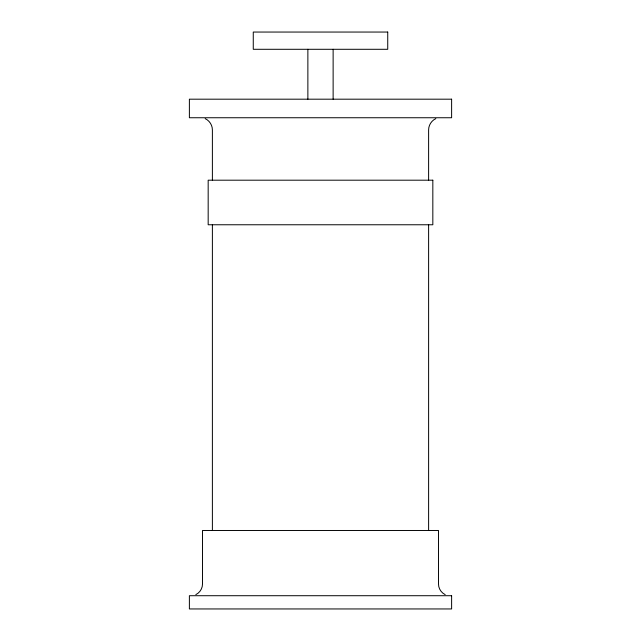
<?xml version="1.0" encoding="UTF-8"?>
<svg xmlns="http://www.w3.org/2000/svg" width="641" height="641" viewBox="0 0 641 641"><rect width="100%" height="100%" fill="white"/><g stroke="black" fill="none" stroke-linecap="round" stroke-linejoin="round"><path stroke-width="0.96" d="M195.826 594.624C199.84 592.717 202.532 588.438 202.508 583.999L202.508 530.476L438.492 530.476L438.492 583.999C438.468 588.438 441.16 592.717 445.175 594.624M435.816 118.641C431.497 120.612 428.581 125.195 428.613 129.939L428.613 180.193M205.184 118.641C209.503 120.612 212.419 125.195 212.387 129.939L212.387 180.193M428.613 224.767L428.613 530.476M333.128 49.293L333.128 99.187M307.872 49.293L307.872 99.187M212.387 224.767L212.387 530.476M387.733 32.05L253.267 32.05L253.267 49.293L387.733 49.293L387.733 32.05M451.617 99.187L189.383 99.187L189.383 117.744L451.617 117.744L451.617 99.187M432.827 180.193L208.173 180.193L208.173 224.767L432.827 224.767L432.827 180.193M451.617 595.713L189.383 595.713L189.383 608.95L451.617 608.95L451.617 595.713"/></g></svg>
